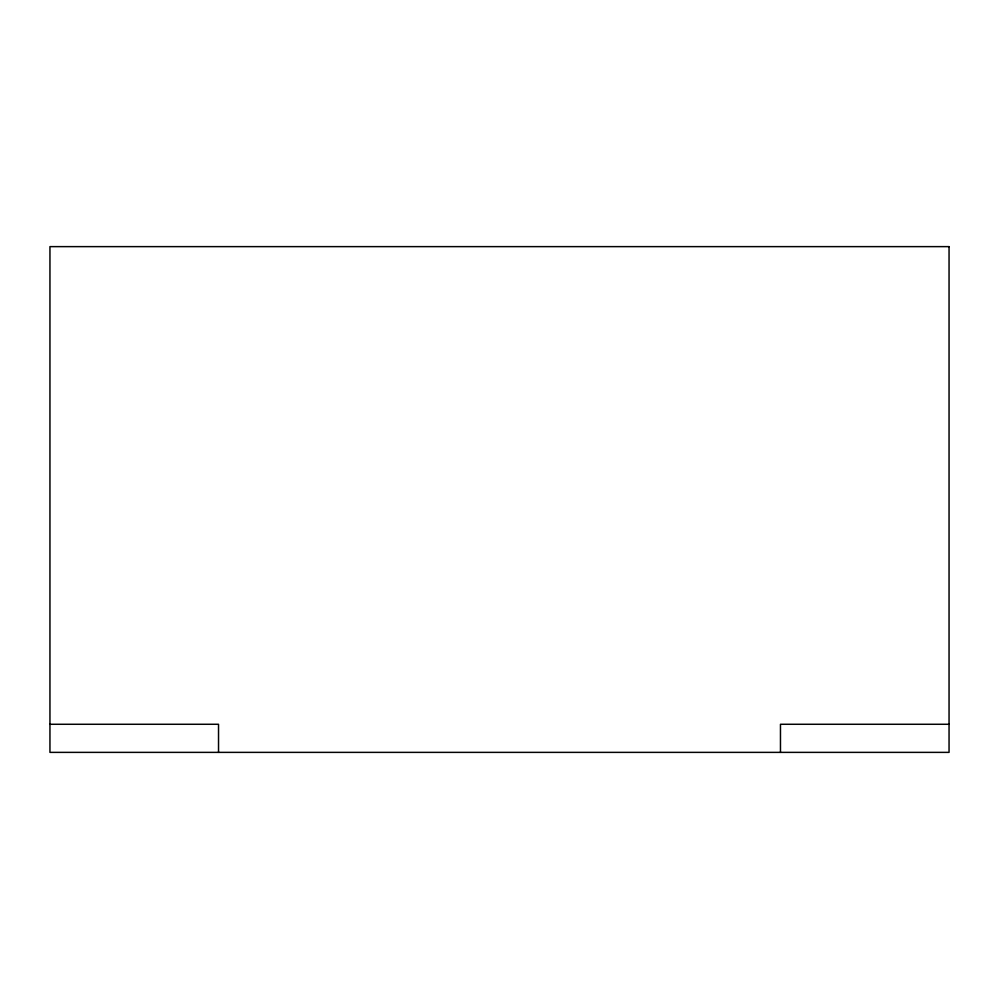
<?xml version="1.0" encoding="UTF-8"?>
<svg xmlns="http://www.w3.org/2000/svg" width="999" height="999" viewBox="0 0 999 999"><rect width="100%" height="100%" fill="white"/><g stroke="black" fill="none" stroke-linecap="round" stroke-linejoin="round"><path stroke-width="1.5" d="M49.95 724.275L218.531 724.275L218.531 752.372M949.05 724.275L780.469 724.275L780.469 752.372M949.05 246.628L49.95 246.628L49.95 752.372L949.05 752.372L949.05 246.628"/></g></svg>
